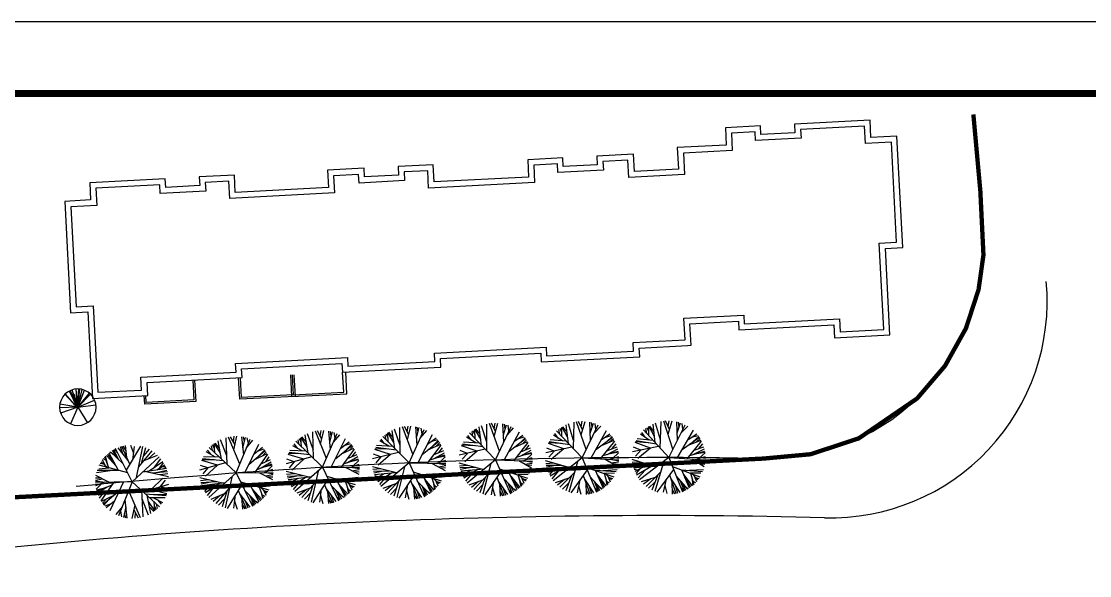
# Model space of a CAD drawing. Extents: x 116619 to 413619, y -387877 to -177877.
# Drawn here: x 301882 to 375932, y -216300 to -177877 of the extents above; entities that cross this region are included whole.
import ezdxf

# ---------------------------------------------------------------- set-up
doc = ezdxf.new("R2010")
doc.units = 0
doc.header["$LTSCALE"] = 35
doc.header["$MEASUREMENT"] = 0
doc.linetypes.add('DASH', pattern=[0.35, 0.25, -0.1])
doc.layers.get('0').update_dxf_attribs({"linetype": 'CONTINUOUS'})
for name, color, linetype in [('BALCONY', 6, 'CONTINUOUS'), ('CHE', 5, 'CONTINUOUS'), ('PUB_TITLE', 7, 'CONTINUOUS'), ('REN', 4, 'CONTINUOUS'), ('TREE', 84, 'CONTINUOUS'), ('围墙', 252, 'DASH'), ('绿化', 84, 'CONTINUOUS')]:
    doc.layers.add(name, color=color, linetype=linetype)
doc.styles.add('DIM_FONT', font='SIMPLEX.shx', dxfattribs={"width": 0.8})

# ---------------------------------------------------------------- blocks, each defined once
blk = doc.blocks.new('U_B22WGL')
for p, q in [((-224.508792403352, 1039.062082001077), (-307.638224578937, 1334.302654712501)), ((27.62668769496523, 581.1803805813943), (-244.0880552552568, 1348.577658405771)), ((-87.71380136266234, 1179.04479187082), (-192.2554629422244, 1358.132525280274)), ((-77.29836543311248, 877.5176321850704), (-94.35094727678515, 1371.190350581961)), ((219.616006810806, 1013.084953796581), (136.8764383249567, 1353.339078923189)), ((-922.4278712572064, 816.4502231931947), (-1053.55768399824, 897.3597809564344)), ((-850.9968659336679, 509.7838856068665), (-983.1273888880766, 967.7056809513269)), ((-901.0163699227575, 683.1353607753081), (-951.3610641136344, 996.5975451729137)), ((-550.8257970062201, 558.0783075270265), (-915.1493376902887, 1027.616519721003)), ((-603.9564057614276, 680.3840055263245), (-854.1559123811109, 1075.660784584787)), ((-469.4966474449189, 370.8600798833468), (-794.1746440680014, 1118.262941103047)), ((-642.0419191294874, 1066.116071637891), (-756.562705571219, 1142.835108776151)), ((-250.5075296238152, 626.2688240594834), (-726.7141217461118, 1161.236286529715)), ((-515.3602282579319, 923.8026643308804), (-640.2273481040844, 1209.438433298212)), ((-422.6882867732216, 819.6955935796686), (-582.3781994242614, 1237.728796102627)), ((-433.0349707051006, 1082.587426762719), (-560.4235721629681, 1247.686271461233)), ((58.06746132847766, -145.1686533211941), (-513.4325386715224, 1283.581346678806)), ((-28.10027019818662, 738.568659643086), (-400.4380718019471, 1308.223474113354)), ((-139.9982188203809, 349.9955470508976), (547.4555173344037, 1298.117642130495)), ((166.0784766194542, 755.2797248803508), (278.5342497738151, 1296.800527901967)), ((257.2262220979013, 8.030393424513022), (624.0668520921303, 1269.829823587916)), ((385.0179641267736, 447.5878853908471), (995.5917498144248, 1056.34048459616)), ((509.2314844845081, 571.4309083746011), (749.5225974539702, 1212.942459484253)), ((626.1806641275965, 883.6532319832731), (890.1870041886344, 1131.605824176742)), ((798.2788109606685, 741.693834838934), (1096.691975426328, 970.1049089562257)), ((-1272.107766840725, 502.1528781977941), (-850.9968659336679, 509.7838856068665)), ((-93.58914806863467, 233.9728701715321), (-1240.947855581931, 651.7850507495859)), ((-1057.827108186962, 681.8904773957147), (-1195.185157248162, 721.9725543438362)), ((-918.9529631897036, 534.5301876937556), (-1151.773997502825, 781.5781537911353)), ((-1000.20528293009, 620.7475708944658), (-1091.597595389934, 855.2543858780373)), ((58.06746132847766, -145.1686533211941), (1266.026420723893, 784.0305462137003)), ((623.5699569244374, 685.4283381997193), (1195.167722780205, 869.5130679128015)), ((800.6479283543653, 242.9118375871003), (1395.008773409513, 586.3803389212953)), ((1039.988266229337, 381.221532518477), (1326.709312560625, 699.2979554338344)), ((1253.845273930724, 334.2103491787238), (1425.754406869126, 527.147060460451)), ((-1147.799453919442, 65.87356036509664), (-1455.283867135063, 34.67504725698018)), ((-1209.729522791292, 103.722241776788), (-1441.474785841246, 126.767090841251)), ((-900.5105574727583, -85.25752714614282), (-1418.671758527585, 231.4176934027746)), ((-806.7672955262475, 382.3925165198852), (-1386.087258543464, 345.0664867623964)), ((-469.4966474449189, 370.8600798833468), (-1347.604197541144, 434.8006194173468)), ((541.3992457150874, 226.6250269761913), (1519.195381997086, 288.0532291392992)), ((654.4401094571352, 233.7266065110125), (1579.31624043529, -53.63640727622624)), ((906.7046241308402, 155.3469308115709), (1553.063039817744, 150.7438680386804)), ((1115.259903164506, 262.6767428413405), (1464.104336511495, 442.739762697438)), ((1150.96008669344, 153.6074574798949), (1539.182881583204, 213.8203602762187)), ((1235.186340242783, 53.28624100210072), (1566.686893770397, 70.80219669940925)), ((1346.591714464905, 382.0832763837352), (1495.041778855592, 362.4540518127142)), ((1372.423991687449, 278.8325927498045), (1510.147618185487, 317.4750736028182)), ((58.06746132847766, -145.1686533211941), (-1465.932538671522, -49.91865332119414)), ((-1298.208165994505, -143.0076142142971), (-1465.773476688877, -123.1505784190995)), ((-1068.914945055186, -74.73225292223287), (-1465.190238406279, -192.7289329541854)), ((-1174.008806342064, -68.16388659182485), (-1459.277449131675, -2.899813793093927)), ((-1200.120716598112, -113.8006624417358), (-1453.925321995995, -336.0974965448004)), ((-1113.74730489628, -317.2092731324119), (-1448.440313320754, -375.4083651899746)), ((-817.6244873993361, -232.5068339433528), (-1442.52429662557, -411.2520537060664)), ((-988.3770215318742, -281.3485823131377), (-1423.275528339852, -503.2174585984794)), ((-705.7468650667375, -97.4302579214891), (-1306.822381061598, -823.1448462221342)), ((-298.4362143230261, -122.8871735929752), (-964.0875089106718, -1275.555851061614)), ((58.06746132847766, -145.1686533211941), (-623.4860582134585, -1508.275692405066)), ((58.06746132847766, -145.1686533211941), (1105.817461328478, -1288.168653321194)), ((475.9255776607591, -601.0138711382206), (1564.864610266536, -373.5068935529598)), ((817.8882147851313, -529.5692046420045), (1340.834838121655, -102.5517104598002)), ((1219.077291644162, -445.7506330016804), (1439.494622473327, -204.5037377817971)), ((-995.8963310676714, -447.745142925578), (-1397.737702376138, -595.9538852565056)), ((-1196.85005660938, -521.8616999945407), (-1357.307308738405, -710.226402810662)), ((-748.7793172845064, -653.5004549791811), (-1286.493616700574, -862.6165660293955)), ((-1074.669262679106, -780.2384608036409), (-1246.869045700406, -932.3895325052035)), ((-502.6196879874129, -476.4595266603465), (-1212.374981675764, -986.9239615987499)), ((-961.5661959215446, -806.5393047513098), (-1193.052807215086, -1015.383611615693)), ((-303.6120757769837, -868.5277275321168), (-281.350511255952, -1630.891184578872)), ((-117.1920593269984, -495.68769463219), (266.8987942372099, -1654.792935848342)), ((412.84190980243, -532.1953243836797), (375.0122634537605, -1635.847019839555)), ((400.8923745134001, -880.8140970806162), (603.9003081813484, -1568.067983314908)), ((560.0600293095762, -692.7969093005704), (1415.584724866376, -837.788952761377)), ((621.0230417342958, -759.3020137639287), (704.1828515412548, -1525.426202668506)), ((708.2359959536174, -854.443418366809), (1371.601652947028, -917.9583578650818)), ((817.888214785124, -529.5692046420045), (1452.244301520832, -760.6740864988715)), ((864.6768697284118, -869.4220843983094), (1236.050701507417, -1112.087205143212)), ((914.6065075752325, -752.8845007547534), (1436.375288889313, -795.4328553841078)), ((1219.077291644162, -445.7506330016804), (1522.514815296176, -567.0334983331886)), ((-889.1220782019242, -989.7004985303247), (-1158.181922182624, -1063.489641379743)), ((-741.5909903418666, -890.2718894958707), (-1102.184433122778, -1133.293919379259)), ((-446.6398877219123, -1154.583351422018), (-728.2047475094674, -1450.676988648545)), ((-530.5675326641082, -1322.438641306366), (-501.2711579859985, -1562.813287544956)), ((-294.8682236640612, -1167.967298296444), (-428.8143879500655, -1589.3023260964)), ((86.719254612441, -1111.049061707748), (-81.5421653576428, -1662.760545806352)), ((25.13437299313082, -1312.979405824986), (187.1668108807848, -1663.690749948426)), ((649.1995010354789, -1018.882538039197), (875.9599499876844, -1431.103285017107)), ((671.5642181321513, -1224.921378021365), (845.131190922037, -1450.199950094717)), ((882.7303155605099, -1044.800857937957), (885.9621447218946, -1424.686684928765)), ((884.2092006284059, -1218.636617500237), (955.2088618309339, -1377.123728599738)), ((972.635582912348, -1142.879331412685), (1003.361873122054, -1340.574222587067)), ((1041.403454100785, -984.8997359337554), (1174.701535476843, -1182.330330424073)), ((-374.5644907035909, -1418.65629015856), (-347.1484649396749, -1614.309917154813)), ((80.53788419181947, -1432.897615628917), (35.1205379785446, -1668.995887199362))]:
    blk.add_line(p, q)
at = {"style": 'DIM_FONT', "width": 0.8, "flags": 9}
for tag in ['YSIZE', 'XSIZE']:
    blk.add_attdef(tag, (0, 0), '', height=0.5, dxfattribs=at)
blk = doc.blocks.new('U_B17OXD')
blk.add_blockref('U_B22WGL', (0, 0))
at = {"width": 0.8, "flags": 9}
for tag in ['YSIZE', 'XSIZE']:
    blk.add_attdef(tag, (0, 0), '', height=0.5, dxfattribs=at)
blk = doc.blocks.new('1')
at = {"layer": 'TREE', "xscale": 0.001670603725486081, "yscale": 0.001670603725486081, "zscale": 0.001670603725486081}
blk.add_blockref('U_B17OXD', (-0.05210943793645129, 0.2341112640715437), dxfattribs=at)
blk = doc.blocks.new('TREE1')
at = {"layer": 'TREE', "ltscale": 200}
for p, q in [((196.6270091422484, 118.398344505229), (-2794.456173498707, 3150.858430103224)), ((196.6270091500483, 118.3983444665791), (958.0141648878343, 4309.183757203224)), ((196.6270177267725, 118.3983442675089), (-4060.454977102112, -21.76491311425343)), ((196.6270177267143, 118.3983442675089), (-3824.565517704468, -1286.024468790623)), ((196.627009150805, 118.3983444793848), (-3452.30805945769, -2078.796603985014)), ((100.2623868038645, 255.8389014034183), (-1486.916355925845, -3794.155107475352)), ((100.2623868038645, 255.8389014034183), (-1393.429465544701, -3833.071405344759)), ((100.2623868038645, 255.8389014034183), (-246.1963523110608, -4117.909038967104)), ((196.6270091505721, 118.398344474961), (-38.03785227955086, -4134.521262015798)), ((100.2623868038645, 255.8389014034183), (423.6535145242233, -4134.935846759006)), ((100.2623868038645, 255.8389014034183), (1951.102663122234, -3762.865361598902)), ((100.2623868038645, 255.8389014034183), (1398.004664635111, -3968.052989551448)), ((196.6270091554034, 118.3983444724581), (4336.100079659838, 1121.969704664894)), ((196.6270091509796, 118.3983444744954), (1365.846712412254, -3977.36996708368)), ((196.6270091510378, 118.3983444746118), (2161.67729479901, -3660.61874351732)), ((196.6270091509796, 118.3983444744954), (2641.886052459246, -3369.16541660286)), ((196.6270091510378, 118.3983444744954), (3936.534364741005, -1920.102513525169)), ((196.6270091510378, 118.3983444744954), (4071.320354574767, -1650.540392562514)), ((196.6270091514452, 118.3983444737969), (518.7873531829682, -3020.630578807788)), ((196.6270091515617, 118.3983444725163), (4454.799805438844, 16.62794889882207)), ((196.6270091509796, 118.3983444744954), (3102.838756037934, -2995.494084418402))]:
    blk.add_line(p, q, dxfattribs=at)
blk.add_circle((196.6270091511542, 118.3983444746118), 4259.388779679558, dxfattribs=at)

msp = doc.modelspace()

# ---------------------------------------------------------------- linework, layer by layer
for p, q in [((353118.2374855354, -185121.6784493979), (350681.5814207271, -185249.3781826254)), ((353149.6390592828, -185720.8561702576), (353118.2374855354, -185121.6784493979)), ((360707.8219496682, -184723.9251819458), (355475.0031875446, -184998.1655926611)), ((355475.0031875446, -184998.1655926611), (355506.404761292, -185597.3433135208)), ((360770.625097163, -185922.2806236651), (360707.8219496682, -184723.9251819458)), ((350681.5814207271, -185249.3781826254), (350744.3845682219, -186447.7336243447)), ((352739.7200541273, -185542.0646458026), (351101.9676171318, -185627.8956140336)), ((351101.9676171318, -185627.8956140336), (351164.7707646266, -186826.251055738)), ((352771.1216278747, -186141.2423666473), (352739.7200541273, -185542.0646458026)), ((355506.404761292, -185597.3433135208), (353149.6390592828, -185720.8561702576)), ((360329.3045182601, -185144.3113783505), (355895.3893839493, -185376.6830240693)), ((355895.3893839493, -185376.6830240693), (355926.7909576967, -185975.8607449289)), ((360392.1076657549, -186342.6668200549), (360329.3045182601, -185144.3113783505)), ((362568.1582597271, -185828.0759024229), (360770.625097163, -185922.2806236651)), ((362973.2385610417, -193557.4685014244), (362568.1582597271, -185828.0759024229)), ((350744.3845682219, -186447.7336243447), (347349.0441500619, -186625.675875565)), ((355926.7909576967, -185975.8607449289), (352771.1216278747, -186141.2423666473)), ((362189.6408283189, -186248.4620988127), (360392.1076657549, -186342.6668200549)), ((362552.852364637, -193178.9510700163), (362189.6408283189, -186248.4620988127)), ((339415.6538402811, -187341.858947685), (336978.9977755025, -187469.5586809125)), ((339447.0554140285, -187941.0366685297), (339415.6538402811, -187341.858947685)), ((344308.9385605827, -187085.4127620962), (341772.4195423201, -187218.3460909482)), ((341772.4195423201, -187218.3460909482), (341803.8211160675, -187817.5238118079)), ((344371.7417080775, -188283.7682038005), (344308.9385605827, -187085.4127620962)), ((347349.0441500619, -186625.675875565), (347427.5480844155, -188123.6201776918)), ((351164.7707646266, -186826.251055738), (347769.4303464666, -187004.1933069732)), ((347769.4303464666, -187004.1933069732), (347847.9342808202, -188502.1376091)), ((325634.5662606731, -188064.0951438304), (323098.0472424105, -188197.0284726974)), ((325665.9678344205, -188663.2728646901), (325634.5662606731, -188064.0951438304)), ((330427.9880274907, -187812.8825538661), (327991.3319626823, -187940.5822871085)), ((327991.3319626823, -187940.5822871085), (328022.7335364297, -188539.7600079533)), ((330490.7911749855, -189011.2379955705), (330427.9880274907, -187812.8825538661)), ((336978.9977755025, -187469.5586809125), (337041.8009229675, -188667.9141226169)), ((339037.1364088729, -187762.2451440897), (337399.3839718774, -187848.0761123206)), ((337399.3839718774, -187848.0761123206), (337462.1871193722, -189046.431554025)), ((339068.5379826203, -188361.4228649344), (339037.1364088729, -187762.2451440897)), ((341803.8211160675, -187817.5238118079), (339447.0554140285, -187941.0366685297)), ((343930.4211291745, -187505.7989584859), (342192.805738695, -187596.8635223564)), ((342192.805738695, -187596.8635223564), (342224.2073124424, -188196.0412432011)), ((343993.2242766693, -188704.1544001903), (343930.4211291745, -187505.7989584859)), ((311853.4786810651, -188786.3313399907), (306620.6599189416, -189060.5717507061)), ((311884.8802548125, -189385.5090608355), (311853.4786810651, -188786.3313399907)), ((316646.9004478827, -188535.1187500264), (314210.2443830743, -188662.8184832539)), ((314210.2443830743, -188662.8184832539), (314241.6459568217, -189261.9962041136)), ((316709.7035953775, -189733.4741917308), (316646.9004478827, -188535.1187500264)), ((323098.0472424105, -188197.0284726974), (323160.8503899053, -189395.3839144018)), ((325256.0488292649, -188484.4813402351), (323518.4334387854, -188575.5459040906)), ((323518.4334387854, -188575.5459040906), (323581.2365862802, -189773.9013458099)), ((325287.4504030123, -189083.6590610947), (325256.0488292649, -188484.4813402351)), ((328022.7335364297, -188539.7600079533), (325665.9678344205, -188663.2728646901)), ((330049.4705960825, -188233.2687502708), (328411.718159087, -188319.0997185018)), ((328411.718159087, -188319.0997185018), (328443.1197328344, -188918.2774393614)), ((330112.2737435773, -189431.6241919752), (330049.4705960825, -188233.2687502708)), ((337041.8009229675, -188667.9141226169), (330490.7911749855, -189011.2379955705)), ((342224.2073124424, -188196.0412432011), (339068.5379826203, -188361.4228649344)), ((347847.9342808202, -188502.1376091), (343993.2242766693, -188704.1544001903)), ((347427.5480844155, -188123.6201776918), (344371.7417080775, -188283.7682038005)), ((306620.6599189416, -189060.5717507061), (306683.4630664364, -190258.9271924105)), ((311474.961249657, -189206.7175363805), (307041.0461153463, -189439.0891820993)), ((307041.0461153463, -189439.0891820993), (307103.849262841, -190637.4446238186)), ((311506.3628234044, -189805.8952572402), (311474.961249657, -189206.7175363805)), ((314241.6459568217, -189261.9962041136), (311884.8802548125, -189385.5090608355)), ((316268.3830164745, -188955.5049464162), (314630.630579479, -189041.3359146621)), ((314630.630579479, -189041.3359146621), (314662.0321532264, -189640.5136355069)), ((316331.1861639693, -190153.8603881206), (316268.3830164745, -188955.5049464162)), ((323160.8503899053, -189395.3839144018), (316709.7035953775, -189733.4741917308)), ((328443.1197328344, -188918.2774393614), (325287.4504030123, -189083.6590610947)), ((337462.1871193722, -189046.431554025), (330112.2737435773, -189431.6241919752)), ((306683.4630664364, -190258.9271924105), (304885.9299038723, -190353.1319136377)), ((314662.0321532264, -189640.5136355069), (311506.3628234044, -189805.8952572402)), ((323581.2365862802, -189773.9013458099), (316331.1861639693, -190153.8603881206)), ((304885.9299038723, -190353.1319136377), (305291.0102052167, -198082.5245126393)), ((307103.849262841, -190637.4446238186), (305306.316100277, -190731.6493450459)), ((305306.316100277, -190731.6493450459), (305669.5276365951, -197662.1383162495)), ((361354.4969229475, -193241.754217511), (362552.852364637, -193178.9510700163)), ((361668.5126603916, -199233.531426033), (361354.4969229475, -193241.754217511)), ((361774.8831193522, -193620.2716489192), (362973.2385610417, -193557.4685014244)), ((362088.8988567963, -199612.0488574412), (361774.8831193522, -193620.2716489192)), ((305669.5276365951, -197662.1383162495), (306867.8830783144, -197599.3351687547)), ((306867.8830783144, -197599.3351687547), (307181.8988157585, -203591.1123772766)), ((305291.0102052167, -198082.5245126393), (306489.3656469062, -198019.7213651594)), ((306489.3656469062, -198019.7213651594), (306803.3813843802, -204011.4985736813)), ((347808.9211464301, -198457.8233200517), (351963.2200110033, -198240.1057420876)), ((351963.2200110033, -198240.1057420876), (351994.6215847507, -198839.2834629323)), ((347887.4250807837, -199955.7676221933), (347808.9211464301, -198457.8233200517)), ((348229.307342805, -198836.3407514598), (351584.7025795951, -198660.4919384774)), ((348307.8112771884, -200334.2850535866), (348229.307342805, -198836.3407514598)), ((351584.7025795951, -198660.4919384774), (351616.1041533425, -199259.669659337)), ((351616.1041533425, -199259.669659337), (358207.0590827242, -198914.2523481306)), ((351994.6215847507, -198839.2834629323), (358585.5765141323, -198493.8661517408)), ((358207.0590827242, -198914.2523481306), (358254.1614433303, -199813.0189294126)), ((358585.5765141323, -198493.8661517408), (358632.6788747385, -199392.6327330079)), ((358254.1614433303, -199813.0189294126), (362088.8988567963, -199612.0488574412)), ((358632.6788747385, -199392.6327330079), (361668.5126603916, -199233.531426033)), ((330511.2711760476, -200866.4132608082), (338260.6363657489, -200460.2862403747)), ((338260.6363657489, -200460.2862403747), (338292.0379394963, -201059.4639612194)), ((344292.3587556556, -200144.1770646628), (347887.4250807837, -199955.7676221933)), ((344323.760329403, -200743.3547855224), (344292.3587556556, -200144.1770646628)), ((344712.7449520603, -200522.694496071), (348068.1401888505, -200346.8456830885)), ((344744.1465258077, -201121.8722169157), (344712.7449520603, -200522.694496071)), ((348068.1401888505, -200346.8456830885), (348307.8112771884, -200334.2850535866)), ((316730.1835964397, -201588.6494569685), (324479.548786141, -201182.5224365201)), ((324479.548786141, -201182.5224365201), (324510.9503598884, -201781.7001573797)), ((330542.672749795, -201465.5909816679), (330511.2711760476, -200866.4132608082)), ((330931.6573724523, -201244.9306922164), (337882.1189343408, -200880.6724367645)), ((330963.0589461997, -201844.108413076), (330931.6573724523, -201244.9306922164)), ((337882.1189343408, -200880.6724367645), (337913.5205080882, -201479.8501576241)), ((337913.5205080882, -201479.8501576241), (344744.1465258077, -201121.8722169157)), ((338292.0379394963, -201059.4639612194), (344323.760329403, -200743.3547855224)), ((316761.5851701871, -202187.8271778133), (316730.1835964397, -201588.6494569685)), ((317150.5697928444, -201967.1668883767), (324101.0313547328, -201602.9086329248)), ((317181.9713665918, -202566.3446092214), (317150.5697928444, -201967.1668883767)), ((324101.0313547328, -201602.9086329248), (324132.4329284802, -202202.0863537695)), ((324132.4329284802, -202202.0863537695), (330963.0589461997, -201844.108413076)), ((324510.9503598884, -201781.7001573797), (330542.672749795, -201465.5909816679)), ((310170.6302408054, -202533.2444890197), (316761.5851701871, -202187.8271778133)), ((310217.7326014116, -203432.0110703018), (310170.6302408054, -202533.2444890197)), ((310591.0164372101, -202911.7619204279), (317181.9713665918, -202566.3446092214)), ((307181.8988157585, -203591.1123772766), (310217.7326014116, -203432.0110703018)), ((310638.1187978163, -203810.5285017099), (310591.0164372101, -202911.7619204279)), ((306803.3813843802, -204011.4985736813), (310638.1187978163, -203810.5285017099))]:
    msp.add_line(p, q)
at = {"layer": 'BALCONY'}
for points in [[(313886.493901886, -202739.0532648321), (313964.9978362694, -204236.9975669589), (310429.8492832258, -204422.2668520566), (310398.4477094784, -203823.0891312119)], [(313766.6583577171, -202745.3335795756), (313838.8819773272, -204123.4423375335), (310543.4045126513, -204296.1509931441), (310518.2832536474, -203816.8088164534)], [(320777.03769169, -202377.935166752), (320855.5416260734, -203875.8794688787), (317020.8042126074, -204076.8495408501), (316942.3002782539, -202578.9052387234)], [(320657.2021475211, -202384.2154814955), (320729.425767161, -203762.3242394682), (317134.3594420329, -203950.7336819377), (317062.1358224228, -202572.6249239799)], [(320537.3666033521, -202390.4957962539), (320615.8705377355, -203888.4400983807), (324450.6079511717, -203687.4700264093), (324372.1040168181, -202189.5257242825)], [(320657.2021475211, -202384.2154814955), (320729.425767161, -203762.3242394682), (324224.6291387752, -203579.1483926084), (324152.4055191651, -202201.0396346506)]]:
    msp.add_lwpolyline(points, dxfattribs=at)
at = {"layer": 'CHE'}
for centre, radius, start, end in [((357992.1553339595, -197290.2274423749), 15000, 268.339294538045, 5.250205944715916), ((346035.4641107573, -670890.3209504179), 458751.1096467649, 88.56080941929446, 96.559037592156)]:
    msp.add_arc(centre, radius, start, end, dxfattribs=at)
at = {"layer": 'PUB_TITLE'}
msp.add_lwpolyline([(116619.08357833, -387876.8527306947), (116619.08357833, -177876.8527306947), (413619.08357833, -177876.8527306947), (413619.08357833, -387876.8527306947)], close=True, dxfattribs=at)
at = {"layer": 'PUB_TITLE', "const_width": 500}
msp.add_lwpolyline([(129119.08357833, -382876.8527306947), (408619.08357833, -382876.8527306947), (408619.08357833, -182876.8527306947), (129119.08357833, -182876.8527306947)], close=True, dxfattribs=at)
at = {"layer": 'REN', "color": 5}
for p, q in [((353346.2093836355, -208183.2028798298), (352798.1613654778, -208173.9983733341)), ((312501.5910404404, -209529.5650333055), (307059.3790923762, -209988.0501834241)), ((305672.2880100064, -210104.9072020769), (307059.3790923762, -209988.0501834241))]:
    msp.add_line(p, q, dxfattribs=at)
for centre, radius, start, end in [((353598.0999560929, -193185.317990973), 15000, 269.0378036606232, 5.2502059448197), ((346081.0794334761, -608117.5954096171), 400000, 89.03780366062324, 94.81557494702129)]:
    msp.add_arc(centre, radius, start, end, dxfattribs=at)
at = {"layer": '围墙', "ltscale": 2, "const_width": 300}
for points in [[(295413.9746980536, -211174.4425341656), (353346.2093836483, -208183.2028798336), (356591.4568074231, -207883.6109109211), (359931.2151685286, -206782.804953865), (363972.9106334368, -204018.7525068259), (365907.6864974953, -201757.0202244693), (367360.1905897874, -199152.2989185426), (368234.4212389468, -196468.3195604333), (368571.8765199695, -194071.8930950111), (368356.4585033152, -189647.26796888), (367872.89704952, -184327.8849103539)], [(295413.9746980742, -211174.4425341692), (353346.2093836442, -208183.2028798368), (356591.456807442, -207883.6109109279), (359931.2151685432, -206782.8049538638), (363972.9106334522, -204018.7525068279), (365907.6864975169, -201757.0202244725), (367360.190589793, -199152.2989185508), (368234.4212389663, -196468.319560444), (368571.8765199855, -194071.8930950221), (368356.4585033134, -189647.2679688837), (367872.8970495177, -184327.884910354)]]:
    msp.add_lwpolyline(points, dxfattribs=at)

# ---------------------------------------------------------------- block references
at = {"layer": 'TREE', "ltscale": 200, "xscale": -0.2966484395444932, "yscale": 0.2966484395444932, "zscale": 0.2966484395444932, "rotation": 201.426204228071}
msp.add_blockref('TREE1', (305727.8513115721, -204611.3152327329), dxfattribs=at)
at = {"layer": '绿化', "color": 84, "xscale": 1000, "yscale": 1000, "zscale": 1000}
for p, rotation in [((328803.8538006735, -208490.8977598743), 182.475550431417), ((334799.9731293898, -208276.706254247), 181.6161137386503), ((340798.6306593888, -208152.477261864), 180.7566770460197), ((346798.4767181119, -208118.2387337094), 179.8972403533257), ((316824.6252788599, -209188.9553118007), 184.1944238167642), ((322811.6217748688, -208795.0035865715), 183.3349871241252), ((309514.9866800425, -209781.1748128506), 4.815574947021291)]:
    msp.add_blockref('1', p, dxfattribs=dict(at, rotation=rotation))

doc.saveas('drawing.dxf')
